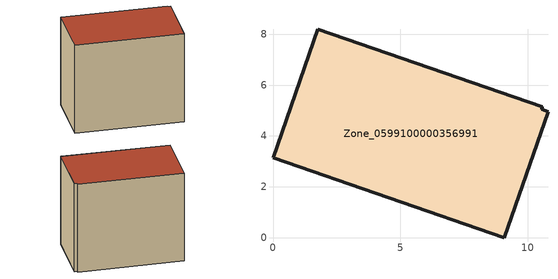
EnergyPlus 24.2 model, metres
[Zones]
Zone_0599100000356991
 floor ground (C_G): 0,3.14 1.76,8.19 10.59,5.14 10.55,5.04 10.8,4.96 9.08,0 z0
 wall outside (C_F): 1.76,8.19 0,3.14 9.08,0 10.8,4.96 10.55,5.04 10.59,5.14 1.76,8.19 z0:8.48
 roof outside (C_R): 9.08,0 10.8,4.96 10.55,5.04 10.59,5.14 1.76,8.19 0,3.14 z8.48
[BUILDING]
Pand.0599100000356991: North Axis=0; Terrain=City; Loads Convergence Tolerance Value=0.04; Temperature Convergence Tolerance Value=0.4; Solar Distribution=FullExterior; Maximum Number of Warmup Days=25; Minimum Number of Warmup Days=1
[Site:Location]
Rotterdam.The.Hague.AP_ZH_NLD Design_Conditions: Latitude=51.96; Longitude=4.45; Time Zone=1; Elevation=-4.5
[SITE:GROUNDTEMPERATURE:BUILDINGSURFACE]
18, 18, 18, 18, 18, 18, 18, 18, 18, 18, 18, 18
[MATERIAL] Thermal Absorptance=0.9; Solar Absorptance=0.7; Visible Absorptance=0.7
Name | Roughness | Thickness | Conductivity | Density | Specific Heat
G.TC.1992-2005 | MediumSmooth | 0.15 | 0.06 | 540 | 1210
F.TC.1992-2005 | Rough | 0.3 | 0.12 | 1920 | 840
R.TC.1992-2005 | MediumRough | 0.2 | 0.08 | 1500 | 1000
[CONSTRUCTION]
C_G: G.TC.1992-2005
C_F: F.TC.1992-2005
C_R: R.TC.1992-2005
[ZONE]
Zone_0599100000356991: Type=1; Multiplier=1; Ceiling Height=Autocalculate; Volume=Autocalculate; Floor Area=autocalculate; Part of Total Floor Area=Yes
[ZONEINFILTRATION:DESIGNFLOWRATE]
Infil_Zone_0599100000356991: Zone or ZoneList or Space or SpaceList=Zone_0599100000356991; Schedule=AlwaysOn; Design Flow Rate Calculation Method=Flow/Area; Flow Rate per Floor Area=0.0015; Constant Term Coefficient=1; Temperature Term Coefficient=0; Velocity Term Coefficient=0; Velocity Squared Term Coefficient=0
[HVACTEMPLATE:ZONE:IDEALLOADSAIRSYSTEM]
Zone_0599100000356991: Maximum Heating Supply Air Temperature=50; Minimum Cooling Supply Air Temperature=13; Maximum Heating Supply Air Humidity Ratio=0.0156; Minimum Cooling Supply Air Humidity Ratio=0.0077; Heating Limit=NoLimit; Cooling Limit=NoLimit; Dehumidification Control Type=ConstantSensibleHeatRatio; Cooling Sensible Heat Ratio=0.7; Dehumidification Setpoint=60; Humidification Control Type=None; Humidification Setpoint=30; Outdoor Air Method=None; Outdoor Air Flow Rate per Person=0.00944; Outdoor Air Flow Rate per Zone Floor Area=0; Outdoor Air Flow Rate per Zone=0; Demand Controlled Ventilation Type=None; Outdoor Air Economizer Type=NoEconomizer; Heat Recovery Type=None; Sensible Heat Recovery Effectiveness=0.7; Latent Heat Recovery Effectiveness=0.65
[ZONECONTROL:THERMOSTAT]
ThermostatControl_Zone_0599100000356991: Zone or ZoneList=Zone_0599100000356991; Control Type Schedule=DualSetpointControlType; Control 1=Thermostat_Zone_0599100000356991; Temperature Difference Between Cutout And Setpoint=0
[THERMOSTATSETPOINT:DUALSETPOINT]
Thermostat_Zone_0599100000356991: Heating Setpoint Temperature Schedule=HeatingSetpoint_Zone_0599100000356991; Cooling Setpoint Temperature Schedule=CoolingSetpoint_Zone_0599100000356991
[SCHEDULE:COMPACT]
HeatingSetpoint_Zone_0599100000356991: Through: 12/31, For: AllDays, Until: 24:00, 21
CoolingSetpoint_Zone_0599100000356991: Through: 12/31, For: AllDays, Until: 24:00, 24
DualSetpointControlType: Through: 12/31, For: AllDays, Until: 24:00, 4
AlwaysOn: Through: 12/31, For: AllDays, Until: 24:00, 1
